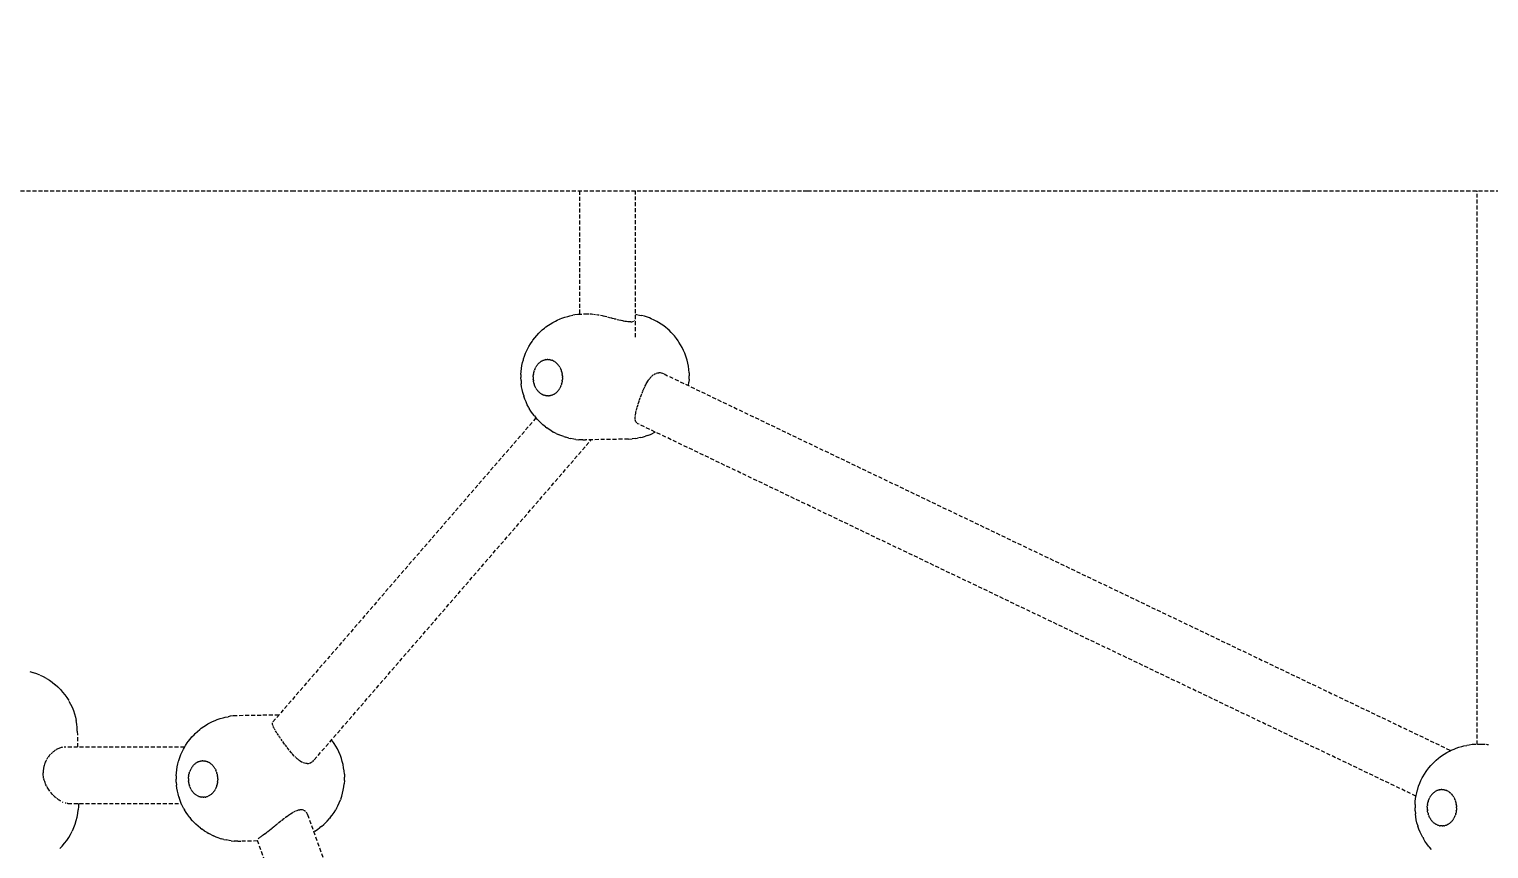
# Model space of a CAD drawing. Header units: millimetres. Extents: x -4710 to 4801, y -2494 to 3533.
# Drawn here: x -721.3 to -253.1, y 515.8 to 778.5 of the extents above; entities that cross this region are included whole.
import ezdxf

# ---------------------------------------------------------------- set-up
doc = ezdxf.new("R2010")
doc.units = ezdxf.units.MM
doc.linetypes.add('HIDDEN', pattern=[1.905, 1.27, -0.635])
for name, color, linetype in [('DIKOM_ОБЪЕКТ', 7, 'Continuous'), ('DIKOM_РАЗМЕР_ЗОНА', 7, 'Continuous'), ('DIKOM_РАЗМЕР_ОБЪЕКТА', 7, 'Continuous')]:
    doc.layers.add(name, color=color, linetype=linetype)
doc.styles.add('style1', font='arialbd.ttf', dxfattribs={"width": 0.8})
doc.dimstyles.new('1-50', dxfattribs={"dimtxt": 300, "dimasz": 200, "dimexe": 100, "dimexo": 0, "dimgap": 100, "dimtad": 1, "dimtxsty": 'style1', "dimcen": 200, "dimclrd": 7, "dimclre": 7, "dimclrt": 7, "dimadec": 1, "dimazin": 2, "dimtfac": 1, "dimtmove": 0, "dimatfit": 2, "dimfxl": 0, "dimlwd": 25, "dimlwe": 18, "dimarcsym": 0})

# ---------------------------------------------------------------- blocks, each defined once
blk = doc.blocks.new('*D0')
at = {"layer": 'Defpoints', "color": 0, "transparency": 16777216}
for p in [(-2049.22, 763.91), (3285.36, 750.08), (3285.36, -900.83)]:
    blk.add_point(p, dxfattribs=at)
at = {"layer": 'DIKOM_РАЗМЕР_ОБЪЕКТА', "color": 7, "lineweight": 18, "transparency": 16777216}
for p, q in [((-2049.22, 763.91), (-2049.22, -1000.83)), ((3285.36, 750.08), (3285.36, -1000.83))]:
    blk.add_line(p, q, dxfattribs=at)
at = {"layer": 'DIKOM_РАЗМЕР_ОБЪЕКТА', "color": 7, "lineweight": 25, "transparency": 16777216}
blk.add_line((-1849.22, -900.83), (3085.36, -900.83), dxfattribs=at)
at = {"layer": 'DIKOM_РАЗМЕР_ОБЪЕКТА', "color": 7, "transparency": 16777216}
for points in [[(-1849.22, -867.5), (-1849.22, -934.17), (-2049.22, -900.83)], [(3085.36, -867.5), (3085.36, -934.17), (3285.36, -900.83)]]:
    blk.add_solid(points, dxfattribs=at)
at = {"layer": 'DIKOM_РАЗМЕР_ОБЪЕКТА', "color": 7, "transparency": 16777216, "insert": (618.07, -647.56), "char_height": 300, "attachment_point": 5, "style": 'style1'}
blk.add_mtext('{\\fArial|b0|i0|c204|p34;5335}', dxfattribs=at)
blk = doc.blocks.new('*D1')
at = {"layer": 'Defpoints', "color": 0, "transparency": 16777216}
for p in [(-701.85, 2135.95), (-2165.86, -628.42), (-722.47, -628.42)]:
    blk.add_point(p, dxfattribs=at)
at = {"layer": 'DIKOM_РАЗМЕР_ОБЪЕКТА', "color": 7, "lineweight": 18, "transparency": 16777216}
for p, q in [((-701.85, 2135.95), (-2265.86, 2135.95)), ((-722.47, -628.42), (-2265.86, -628.42))]:
    blk.add_line(p, q, dxfattribs=at)
at = {"layer": 'DIKOM_РАЗМЕР_ОБЪЕКТА', "color": 7, "lineweight": 25, "transparency": 16777216}
blk.add_line((-2165.86, 1935.95), (-2165.86, -428.42), dxfattribs=at)
at = {"layer": 'DIKOM_РАЗМЕР_ОБЪЕКТА', "color": 7, "transparency": 16777216}
for points in [[(-2199.2, 1935.95), (-2132.53, 1935.95), (-2165.86, 2135.95)], [(-2199.2, -428.42), (-2132.53, -428.42), (-2165.86, -628.42)]]:
    blk.add_solid(points, dxfattribs=at)
at = {"layer": 'DIKOM_РАЗМЕР_ОБЪЕКТА', "color": 7, "transparency": 16777216, "insert": (-2419.04, 753.76), "char_height": 300, "attachment_point": 5, "rotation": 90, "style": 'style1'}
blk.add_mtext('{\\fArial|b0|i0|c204|p34;2750}', dxfattribs=at)
blk = doc.blocks.new('*D2')
at = {"layer": 'Defpoints', "color": 0, "transparency": 16777216}
for p in [(-3555.27, 756.28), (4801.28, 756.28), (4801.28, -2394.45)]:
    blk.add_point(p, dxfattribs=at)
at = {"layer": 'DIKOM_РАЗМЕР_ЗОНА', "color": 7, "lineweight": 18, "transparency": 16777216}
for p, q in [((-3555.27, 756.28), (-3555.27, -2494.45)), ((4801.28, 756.28), (4801.28, -2494.45))]:
    blk.add_line(p, q, dxfattribs=at)
at = {"layer": 'DIKOM_РАЗМЕР_ЗОНА', "color": 7, "lineweight": 25, "transparency": 16777216}
blk.add_line((-3355.27, -2394.45), (4601.28, -2394.45), dxfattribs=at)
at = {"layer": 'DIKOM_РАЗМЕР_ЗОНА', "color": 7, "transparency": 16777216}
for points in [[(-3355.27, -2361.11), (-3355.27, -2427.78), (-3555.27, -2394.45)], [(4601.28, -2361.11), (4601.28, -2427.78), (4801.28, -2394.45)]]:
    blk.add_solid(points, dxfattribs=at)
at = {"layer": 'DIKOM_РАЗМЕР_ЗОНА', "color": 7, "transparency": 16777216, "insert": (709.08, -2141.17), "char_height": 300, "attachment_point": 5, "style": 'style1'}
blk.add_mtext('{\\fArial|b0|i0|c204|p34;8335}', dxfattribs=at)
blk = doc.blocks.new('*D3')
at = {"layer": 'Defpoints', "color": 0, "transparency": 16777216}
for p in [(-715.82, 3533.12), (-4259.83, -2026.25), (-715.82, -2026.25)]:
    blk.add_point(p, dxfattribs=at)
at = {"layer": 'DIKOM_РАЗМЕР_ЗОНА', "color": 7, "lineweight": 18, "transparency": 16777216}
for p, q in [((-715.82, 3533.12), (-4359.83, 3533.12)), ((-715.82, -2026.25), (-4359.83, -2026.25))]:
    blk.add_line(p, q, dxfattribs=at)
at = {"layer": 'DIKOM_РАЗМЕР_ЗОНА', "color": 7, "lineweight": 25, "transparency": 16777216}
blk.add_line((-4259.83, 3333.12), (-4259.83, -1826.25), dxfattribs=at)
at = {"layer": 'DIKOM_РАЗМЕР_ЗОНА', "color": 7, "transparency": 16777216}
for points in [[(-4293.16, 3333.12), (-4226.49, 3333.12), (-4259.83, 3533.12)], [(-4293.16, -1826.25), (-4226.49, -1826.25), (-4259.83, -2026.25)]]:
    blk.add_solid(points, dxfattribs=at)
at = {"layer": 'DIKOM_РАЗМЕР_ЗОНА', "color": 7, "transparency": 16777216, "insert": (-4513, 975.17), "char_height": 300, "attachment_point": 5, "rotation": 90, "style": 'style1'}
blk.add_mtext('{\\fArial|b0|i0|c204|p34;5560}', dxfattribs=at)

msp = doc.modelspace()

# ---------------------------------------------------------------- linework, layer by layer
at = {"layer": 'DIKOM_ОБЪЕКТ', "color": 7, "linetype": 'HIDDEN', "lineweight": 15}
for p, q in [((-748.843, 726.672), (-692.86, 726.672)), ((-692.86, 726.672), (-637.04, 726.672)), ((-637.04, 726.672), (-581.497, 726.672)), ((-581.497, 726.672), (-526.342, 726.672)), ((-544.792, 726.672), (-544.792, 687.024)), ((-526.803, 679.805), (-526.803, 726.672)), ((-526.342, 726.672), (-471.688, 726.672)), ((-471.688, 726.672), (-417.645, 726.672)), ((-417.645, 726.672), (-364.322, 726.672)), ((-364.322, 726.672), (-311.828, 726.672)), ((-311.828, 726.672), (-260.267, 726.672)), ((-260.267, 726.672), (-209.746, 726.672)), ((-256.822, 549.212), (-256.824, 726.672)), ((-555.541, 683.048), (-554.747, 683.612)), ((-554.747, 683.612), (-554.224, 683.947)), ((-554.224, 683.947), (-553.388, 684.46)), ((-553.388, 684.46), (-552.528, 684.909)), ((-552.528, 684.909), (-551.942, 685.202)), ((-551.942, 685.202), (-551.048, 685.591)), ((-551.048, 685.591), (-550.423, 685.827)), ((-550.423, 685.827), (-549.5, 686.151)), ((-549.5, 686.151), (-548.563, 686.406)), ((-548.563, 686.406), (-547.899, 686.583)), ((-547.899, 686.583), (-546.943, 686.768)), ((-546.258, 686.88), (-546.943, 686.768)), ((-545.29, 686.994), (-546.258, 686.88)), ((-544.081, 687.069), (-545.29, 686.994)), ((-542.222, 687.099), (-544.081, 687.069)), ((-541.668, 687.1), (-542.185, 687.099)), ((-541.044, 687.079), (-541.358, 687.101)), ((-540.542, 687.047), (-540.973, 687.075)), ((-539.67, 686.946), (-540.296, 687.024)), ((-538.876, 686.824), (-539.384, 686.913)), ((-538.447, 686.753), (-538.799, 686.811)), ((-537.403, 686.539), (-538.068, 686.679)), ((-537.063, 686.471), (-537.283, 686.515)), ((-536.653, 686.368), (-537.063, 686.471)), ((-536.029, 686.221), (-536.578, 686.351)), ((-535.125, 685.987), (-535.753, 686.158)), ((-534.673, 685.873), (-535.055, 685.969)), ((-534.365, 685.795), (-534.673, 685.873)), ((-533.623, 685.591), (-534.298, 685.779)), ((-533.172, 685.476), (-533.561, 685.575)), ((-532.907, 685.409), (-533.172, 685.476)), ((-532.214, 685.232), (-532.659, 685.352)), ((-531.547, 685.071), (-532.16, 685.219)), ((-530.913, 684.937), (-531.408, 685.041)), ((-530.525, 684.869), (-530.867, 684.929)), ((-530.318, 684.827), (-530.524, 684.869)), ((-529.764, 684.739), (-530.276, 684.82)), ((-529.254, 684.683), (-529.727, 684.735)), ((-528.789, 684.659), (-529.22, 684.681)), ((-528.37, 684.665), (-528.758, 684.659)), ((-528.37, 684.665), (-528.027, 684.7)), ((-528, 684.703), (-527.698, 684.765)), ((-527.674, 684.77), (-527.416, 684.862)), ((-527.166, 684.989), (-527.003, 685.119)), ((-526.803, 687.08), (-526.532, 687.046)), ((-526.532, 687.046), (-525.535, 686.853)), ((-525.535, 686.853), (-524.889, 686.709)), ((-523.911, 686.44), (-524.889, 686.709)), ((-523.292, 686.237), (-523.911, 686.44)), ((-522.339, 685.896), (-523.292, 686.237)), ((-521.754, 685.638), (-522.339, 685.896)), ((-520.834, 685.23), (-521.754, 685.638)), ((-519.936, 684.75), (-520.834, 685.23)), ((-519.408, 684.45), (-519.936, 684.75)), ((-518.55, 683.911), (-519.408, 684.45)), ((-518.073, 683.567), (-518.55, 683.911)), ((-517.262, 682.976), (-518.073, 683.567)), ((-559.742, 678.76), (-559.15, 679.554)), ((-559.15, 679.554), (-558.521, 680.301)), ((-558.521, 680.301), (-557.857, 680.999)), ((-557.857, 680.999), (-557.472, 681.397)), ((-557.472, 681.397), (-556.755, 682.061)), ((-556.755, 682.061), (-556.008, 682.669)), ((-556.008, 682.669), (-555.541, 683.048)), ((-516.482, 682.322), (-517.262, 682.976)), ((-516.081, 681.957), (-516.482, 682.322)), ((-515.354, 681.262), (-516.081, 681.957)), ((-514.662, 680.511), (-515.354, 681.262)), ((-514.345, 680.141), (-514.662, 680.511)), ((-513.711, 679.361), (-514.345, 680.141)), ((-513.117, 678.534), (-513.711, 679.361)), ((-562.416, 673.71), (-562.066, 674.625)), ((-562.066, 674.625), (-561.672, 675.512)), ((-561.672, 675.512), (-561.236, 676.367)), ((-561.236, 676.367), (-561.049, 676.723)), ((-561.049, 676.723), (-560.555, 677.573)), ((-560.555, 677.573), (-560.021, 678.384)), ((-560.021, 678.384), (-559.742, 678.76)), ((-512.889, 678.175), (-513.117, 678.534)), ((-512.356, 677.332), (-512.889, 678.175)), ((-511.866, 676.448), (-512.356, 677.332)), ((-511.422, 675.528), (-511.866, 676.448)), ((-511.024, 674.576), (-511.422, 675.528)), ((-510.918, 674.316), (-511.024, 674.576)), ((-510.582, 673.372), (-510.918, 674.316)), ((-563.506, 668.74), (-563.396, 669.706)), ((-563.396, 669.706), (-563.239, 670.66)), ((-563.239, 670.66), (-563.036, 671.602)), ((-563.036, 671.602), (-562.788, 672.525)), ((-562.788, 672.525), (-562.72, 672.77)), ((-562.72, 672.77), (-562.416, 673.71)), ((-559.136, 669.446), (-559.04, 669.67)), ((-559.04, 669.67), (-558.936, 669.888)), ((-558.936, 669.888), (-558.824, 670.101)), ((-558.705, 670.307), (-558.824, 670.101)), ((-558.705, 670.307), (-558.578, 670.507)), ((-558.578, 670.507), (-558.445, 670.699)), ((-558.305, 670.884), (-558.445, 670.699)), ((-558.305, 670.884), (-558.159, 671.06)), ((-558.159, 671.06), (-558.007, 671.229)), ((-558.007, 671.229), (-557.849, 671.389)), ((-557.685, 671.541), (-557.849, 671.389)), ((-557.685, 671.541), (-557.516, 671.683)), ((-557.516, 671.683), (-557.342, 671.817)), ((-557.342, 671.817), (-557.163, 671.94)), ((-556.98, 672.054), (-557.163, 671.94)), ((-556.98, 672.054), (-556.793, 672.158)), ((-556.793, 672.158), (-556.603, 672.251)), ((-556.41, 672.334), (-556.603, 672.251)), ((-556.41, 672.334), (-556.214, 672.406)), ((-556.214, 672.406), (-556.016, 672.467)), ((-556.016, 672.467), (-555.816, 672.518)), ((-555.614, 672.557), (-555.816, 672.518)), ((-555.614, 672.557), (-555.41, 672.586)), ((-555.41, 672.586), (-555.207, 672.603)), ((-555.002, 672.61), (-555.207, 672.603)), ((-555.002, 672.61), (-554.798, 672.604)), ((-554.798, 672.604), (-554.593, 672.589)), ((-554.593, 672.589), (-554.39, 672.561)), ((-554.187, 672.523), (-554.39, 672.561)), ((-554.187, 672.523), (-553.986, 672.475)), ((-553.986, 672.475), (-553.788, 672.415)), ((-553.788, 672.415), (-553.591, 672.344)), ((-553.396, 672.263), (-553.591, 672.344)), ((-553.396, 672.263), (-553.205, 672.171)), ((-553.205, 672.171), (-553.016, 672.069)), ((-552.831, 671.956), (-553.016, 672.069)), ((-552.831, 671.956), (-552.65, 671.834)), ((-552.65, 671.834), (-552.474, 671.701)), ((-552.474, 671.701), (-552.302, 671.56)), ((-552.136, 671.41), (-552.302, 671.56)), ((-552.136, 671.41), (-551.976, 671.251)), ((-551.976, 671.251), (-551.821, 671.083)), ((-551.821, 671.083), (-551.671, 670.907)), ((-551.529, 670.723), (-551.671, 670.907)), ((-551.529, 670.723), (-551.392, 670.532)), ((-551.392, 670.532), (-551.262, 670.333)), ((-551.14, 670.128), (-551.262, 670.333)), ((-551.14, 670.128), (-551.025, 669.916)), ((-551.025, 669.916), (-550.917, 669.699)), ((-550.917, 669.699), (-550.817, 669.476)), ((-510.294, 672.403), (-510.582, 673.372)), ((-510.055, 671.414), (-510.294, 672.403)), ((-509.867, 670.408), (-510.055, 671.414)), ((-509.729, 669.391), (-509.867, 670.408)), ((-563.569, 667.768), (-563.585, 666.792)), ((-563.553, 665.817), (-563.585, 666.792)), ((-563.569, 667.768), (-563.506, 668.74)), ((-563.553, 665.817), (-563.474, 664.845)), ((-563.349, 663.881), (-563.474, 664.845)), ((-559.64, 667.004), (-559.643, 666.751)), ((-559.643, 666.751), (-559.636, 666.496)), ((-559.64, 667.004), (-559.629, 667.258)), ((-559.636, 666.496), (-559.621, 666.243)), ((-559.629, 667.258), (-559.609, 667.511)), ((-559.597, 665.99), (-559.621, 666.243)), ((-559.58, 667.762), (-559.609, 667.511)), ((-559.597, 665.99), (-559.564, 665.738)), ((-559.58, 667.762), (-559.542, 668.012)), ((-559.522, 665.489), (-559.564, 665.738)), ((-559.542, 668.012), (-559.496, 668.259)), ((-559.471, 665.241), (-559.522, 665.489)), ((-559.496, 668.259), (-559.441, 668.504)), ((-559.412, 664.997), (-559.471, 665.241)), ((-559.377, 668.746), (-559.441, 668.504)), ((-559.412, 664.997), (-559.345, 664.756)), ((-559.377, 668.746), (-559.305, 668.984)), ((-559.305, 668.984), (-559.225, 669.217)), ((-559.136, 669.446), (-559.225, 669.217)), ((-550.725, 669.247), (-550.817, 669.476)), ((-550.725, 669.247), (-550.641, 669.015)), ((-550.641, 669.015), (-550.565, 668.777)), ((-550.497, 668.536), (-550.565, 668.777)), ((-550.533, 664.787), (-550.469, 665.029)), ((-550.497, 668.536), (-550.439, 668.292)), ((-550.414, 665.274), (-550.469, 665.029)), ((-550.439, 668.292), (-550.388, 668.044)), ((-550.368, 665.521), (-550.414, 665.274)), ((-550.388, 668.044), (-550.346, 667.795)), ((-550.33, 665.771), (-550.368, 665.521)), ((-550.313, 667.544), (-550.346, 667.795)), ((-550.33, 665.771), (-550.301, 666.022)), ((-550.313, 667.544), (-550.289, 667.291)), ((-550.281, 666.275), (-550.301, 666.022)), ((-550.289, 667.291), (-550.274, 667.037)), ((-550.27, 666.529), (-550.281, 666.275)), ((-550.267, 666.783), (-550.274, 667.037)), ((-550.267, 666.783), (-550.27, 666.529)), ((-523.357, 664.78), (-523.195, 665.094)), ((-523.171, 665.134), (-522.858, 665.654)), ((-522.84, 665.68), (-522.66, 665.936)), ((-522.66, 665.936), (-522.503, 666.182)), ((-522.495, 666.194), (-522.373, 666.355)), ((-522.373, 666.355), (-522.149, 666.649)), ((-522.131, 666.67), (-521.768, 667.07)), ((-521.737, 667.1), (-521.398, 667.431)), ((-521.379, 667.446), (-521.147, 667.627)), ((-520.995, 667.744), (-520.608, 667.976)), ((-520.589, 667.985), (-520.194, 668.157)), ((-520.184, 668.16), (-519.784, 668.272)), ((-519.707, 668.282), (-519.372, 668.327)), ((-518.948, 668.323), (-519.351, 668.328)), ((-518.525, 668.258), (-518.779, 668.297)), ((-518.104, 668.135), (-518.515, 668.256)), ((-517.724, 667.97), (-518.095, 668.132)), ((-517.672, 667.947), (-265.331, 547.254)), ((-509.817, 664.26), (-509.696, 665.278)), ((-509.643, 668.365), (-509.729, 669.391)), ((-509.626, 666.305), (-509.696, 665.278)), ((-509.643, 668.365), (-509.609, 667.335)), ((-509.626, 666.305), (-509.609, 667.335)), ((-563.177, 662.927), (-563.349, 663.881)), ((-562.959, 661.987), (-563.177, 662.927)), ((-562.696, 661.066), (-562.959, 661.987)), ((-562.696, 661.066), (-562.624, 660.836)), ((-562.305, 659.898), (-562.624, 660.836)), ((-559.269, 664.519), (-559.345, 664.756)), ((-559.185, 664.286), (-559.269, 664.519)), ((-559.185, 664.286), (-559.093, 664.058)), ((-558.993, 663.834), (-559.093, 664.058)), ((-558.885, 663.617), (-558.993, 663.834)), ((-558.77, 663.405), (-558.885, 663.617)), ((-558.77, 663.405), (-558.647, 663.2)), ((-558.518, 663.001), (-558.647, 663.2)), ((-558.381, 662.81), (-558.518, 663.001)), ((-558.381, 662.81), (-558.238, 662.626)), ((-558.089, 662.45), (-558.238, 662.626)), ((-557.934, 662.282), (-558.089, 662.45)), ((-557.774, 662.123), (-557.934, 662.282)), ((-557.774, 662.123), (-557.608, 661.973)), ((-557.436, 661.832), (-557.608, 661.973)), ((-557.26, 661.7), (-557.436, 661.832)), ((-557.079, 661.577), (-557.26, 661.7)), ((-557.079, 661.577), (-556.894, 661.465)), ((-556.706, 661.362), (-556.894, 661.465)), ((-556.514, 661.271), (-556.706, 661.362)), ((-556.514, 661.271), (-556.319, 661.189)), ((-556.123, 661.119), (-556.319, 661.189)), ((-555.923, 661.059), (-556.123, 661.119)), ((-555.723, 661.01), (-555.923, 661.059)), ((-555.723, 661.01), (-555.52, 660.971)), ((-555.317, 660.945), (-555.52, 660.971)), ((-555.113, 660.929), (-555.317, 660.945)), ((-554.908, 660.924), (-555.113, 660.929)), ((-554.908, 660.924), (-554.703, 660.93)), ((-554.499, 660.948), (-554.703, 660.93)), ((-554.296, 660.976), (-554.499, 660.948)), ((-554.296, 660.976), (-554.094, 661.016)), ((-553.894, 661.066), (-554.094, 661.016)), ((-553.696, 661.127), (-553.894, 661.066)), ((-553.5, 661.199), (-553.696, 661.127)), ((-553.5, 661.199), (-553.307, 661.282)), ((-553.117, 661.375), (-553.307, 661.282)), ((-552.93, 661.479), (-553.117, 661.375)), ((-552.93, 661.479), (-552.747, 661.592)), ((-552.568, 661.717), (-552.747, 661.592)), ((-552.394, 661.85), (-552.568, 661.717)), ((-552.225, 661.993), (-552.394, 661.85)), ((-552.225, 661.993), (-552.061, 662.144)), ((-551.903, 662.304), (-552.061, 662.144)), ((-551.751, 662.472), (-551.903, 662.304)), ((-551.605, 662.649), (-551.751, 662.472)), ((-551.605, 662.649), (-551.465, 662.834)), ((-551.332, 663.027), (-551.465, 662.834)), ((-551.205, 663.226), (-551.332, 663.027)), ((-551.205, 663.226), (-551.086, 663.432)), ((-550.974, 663.645), (-551.086, 663.432)), ((-550.87, 663.863), (-550.974, 663.645)), ((-550.774, 664.087), (-550.87, 663.863)), ((-550.774, 664.087), (-550.685, 664.316)), ((-550.605, 664.549), (-550.685, 664.316)), ((-550.533, 664.787), (-550.605, 664.549)), ((-525.553, 659.616), (-525.308, 660.29)), ((-525.225, 660.522), (-525.037, 661.041)), ((-525.028, 661.062), (-524.892, 661.386)), ((-524.892, 661.386), (-524.802, 661.635)), ((-524.745, 661.79), (-524.462, 662.465)), ((-524.444, 662.502), (-524.328, 662.776)), ((-524.328, 662.776), (-524.163, 663.167)), ((-524.155, 663.185), (-523.936, 663.634)), ((-523.936, 663.635), (-523.853, 663.827)), ((-523.797, 663.942), (-523.53, 664.478)), ((-523.513, 664.509), (-523.357, 664.78)), ((-561.941, 658.985), (-562.305, 659.898)), ((-561.533, 658.101), (-561.941, 658.985)), ((-561.083, 657.249), (-561.533, 658.101)), ((-561.083, 657.249), (-560.891, 656.91)), ((-560.383, 656.063), (-560.891, 656.91)), ((-559.835, 655.255), (-560.383, 656.063)), ((-526.734, 655.463), (-526.699, 655.669)), ((-526.695, 655.684), (-526.576, 656.172)), ((-526.525, 656.398), (-526.406, 656.872)), ((-526.396, 656.906), (-526.317, 657.154)), ((-526.317, 657.155), (-526.261, 657.374)), ((-526.218, 657.543), (-526.021, 658.17)), ((-525.954, 658.389), (-525.802, 658.878)), ((-525.786, 658.923), (-525.678, 659.217)), ((-525.678, 659.217), (-525.609, 659.439)), ((-558.748, 653.877), (-643.192, 556.369)), ((-559.25, 654.49), (-559.835, 655.255)), ((-559.25, 654.49), (-558.946, 654.108)), ((-558.306, 653.365), (-558.946, 654.108)), ((-557.63, 652.671), (-558.306, 653.365)), ((-557.63, 652.671), (-557.239, 652.293)), ((-556.512, 651.634), (-557.239, 652.293)), ((-555.754, 651.03), (-556.512, 651.634)), ((-555.754, 651.03), (-555.282, 650.671)), ((-526.923, 653.732), (-526.919, 654.105)), ((-526.897, 653.46), (-526.923, 653.679)), ((-526.894, 654.321), (-526.88, 654.573)), ((-526.816, 652.954), (-526.887, 653.285)), ((-526.877, 654.61), (-526.802, 655.107)), ((-526.691, 652.647), (-526.811, 652.938)), ((-526.774, 655.226), (-526.734, 655.463)), ((-526.537, 652.397), (-526.687, 652.64)), ((-526.371, 652.226), (-526.528, 652.386)), ((-526.081, 652.018), (-526.324, 652.179)), ((-276.476, 532.633), (-526.075, 652.015)), ((-629.902, 544.226), (-541.012, 646.868)), ((-554.479, 650.113), (-555.282, 650.671)), ((-553.65, 649.615), (-554.479, 650.113)), ((-553.65, 649.615), (-553.106, 649.291)), ((-552.239, 648.848), (-553.106, 649.291)), ((-552.239, 648.848), (-551.649, 648.577)), ((-550.749, 648.194), (-551.649, 648.577)), ((-549.832, 647.88), (-550.749, 648.194)), ((-549.832, 647.88), (-549.192, 647.662)), ((-548.251, 647.414), (-549.192, 647.662)), ((-548.251, 647.414), (-547.584, 647.259)), ((-546.625, 647.08), (-547.584, 647.259)), ((-545.939, 646.991), (-546.625, 647.08)), ((-545.939, 646.991), (-544.968, 646.884)), ((-543.759, 646.835), (-544.968, 646.884)), ((-543.759, 646.835), (-542.837, 646.838)), ((-529.107, 647.061), (-542.837, 646.838)), ((-529.107, 647.061), (-527.883, 647.137)), ((-526.876, 647.259), (-527.883, 647.137)), ((-526.876, 647.259), (-526.214, 647.364)), ((-525.22, 647.564), (-526.214, 647.364)), ((-525.22, 647.564), (-524.577, 647.731)), ((-524.577, 647.731), (-523.603, 648.006)), ((-522.987, 648.23), (-523.603, 648.006)), ((-522.987, 648.23), (-522.041, 648.577)), ((-522.041, 648.577), (-521.113, 648.998)), ((-520.546, 649.271), (-521.113, 648.998)), ((-721.138, 572.597), (-720.118, 572.315)), ((-719.99, 572.274), (-718.968, 571.925)), ((-718.968, 571.925), (-717.967, 571.517)), ((-717.833, 571.461), (-716.843, 570.988)), ((-716.843, 570.988), (-715.881, 570.459)), ((-715.757, 570.389), (-714.817, 569.799)), ((-714.817, 569.799), (-713.911, 569.156)), ((-713.911, 569.156), (-713.045, 568.462)), ((-712.942, 568.373), (-712.109, 567.625)), ((-712.109, 567.625), (-711.32, 566.831)), ((-711.32, 566.831), (-710.578, 565.995)), ((-710.578, 565.995), (-709.884, 565.117)), ((-709.884, 565.117), (-709.241, 564.201)), ((-709.241, 564.201), (-708.651, 563.25)), ((-708.585, 563.13), (-708.047, 562.144)), ((-708.047, 562.144), (-707.567, 561.129)), ((-707.567, 561.129), (-707.144, 560.089)), ((-707.144, 560.089), (-706.781, 559.026)), ((-706.781, 559.026), (-706.479, 557.945)), ((-706.479, 557.945), (-706.237, 556.848)), ((-661.629, 556.927), (-661.004, 557.163)), ((-661.004, 557.163), (-660.081, 557.488)), ((-660.081, 557.488), (-659.144, 557.743)), ((-659.144, 557.743), (-658.48, 557.92)), ((-658.48, 557.92), (-657.523, 558.105)), ((-656.839, 558.217), (-657.523, 558.105)), ((-655.87, 558.33), (-656.839, 558.217)), ((-654.662, 558.406), (-655.87, 558.33)), ((-641.24, 558.624), (-654.662, 558.406)), ((-706.059, 555.739), (-706.237, 556.848)), ((-705.943, 554.622), (-706.059, 555.739)), ((-705.885, 553.476), (-705.943, 554.622)), ((-705.885, 553.476), (-705.789, 548.312)), ((-668.438, 552.336), (-668.052, 552.733)), ((-668.052, 552.733), (-667.336, 553.397)), ((-667.336, 553.397), (-666.589, 554.006)), ((-666.589, 554.006), (-666.122, 554.385)), ((-666.122, 554.385), (-665.328, 554.949)), ((-665.328, 554.949), (-664.805, 555.284)), ((-664.805, 555.284), (-663.969, 555.797)), ((-663.969, 555.797), (-663.109, 556.245)), ((-663.109, 556.245), (-662.523, 556.538)), ((-662.523, 556.538), (-661.629, 556.927)), ((-643.294, 555.708), (-643.32, 555.921)), ((-643.317, 555.94), (-643.282, 556.17)), ((-643.209, 555.343), (-643.271, 555.595)), ((-643.097, 555.062), (-643.203, 555.317)), ((-642.893, 554.61), (-643.057, 554.967)), ((-642.757, 554.368), (-642.879, 554.577)), ((-642.399, 553.736), (-642.647, 554.157)), ((-642.095, 553.242), (-642.282, 553.557)), ((-641.83, 552.843), (-642.069, 553.198)), ((-641.382, 552.158), (-641.723, 552.67)), ((-712.129, 547.818), (-712.352, 547.7)), ((-711.849, 547.935), (-712.095, 547.831)), ((-711.606, 548.038), (-711.819, 547.948)), ((-711.294, 548.13), (-711.606, 548.038)), ((-711.094, 548.193), (-711.288, 548.132)), ((-710.801, 548.246), (-711.067, 548.198)), ((-710.6, 548.283), (-710.801, 548.246)), ((-671.483, 548.312), (-710.139, 548.312)), ((-671.817, 547.703), (-671.63, 548.06)), ((-671.63, 548.06), (-671.136, 548.91)), ((-671.136, 548.91), (-670.601, 549.721)), ((-670.601, 549.721), (-670.322, 550.097)), ((-670.322, 550.097), (-669.731, 550.89)), ((-669.731, 550.89), (-669.102, 551.637)), ((-669.102, 551.637), (-668.438, 552.336)), ((-640.985, 551.571), (-641.236, 551.956)), ((-640.685, 551.152), (-640.95, 551.517)), ((-640.117, 550.336), (-640.522, 550.907)), ((-639.631, 549.649), (-640.001, 550.182)), ((-639.38, 549.321), (-639.591, 549.598)), ((-639.171, 549.025), (-639.317, 549.237)), ((-638.706, 548.406), (-639.134, 548.974)), ((-638.236, 547.791), (-638.585, 548.259)), ((-623.698, 549.87), (-624.292, 550.698)), ((-623.469, 549.512), (-623.698, 549.87)), ((-622.936, 548.668), (-623.469, 549.512)), ((-622.447, 547.785), (-622.936, 548.668)), ((-264.258, 547.733), (-263.633, 547.969)), ((-263.633, 547.969), (-262.71, 548.293)), ((-262.71, 548.293), (-261.773, 548.548)), ((-261.773, 548.548), (-261.109, 548.725)), ((-261.109, 548.725), (-260.153, 548.91)), ((-259.468, 549.022), (-260.153, 548.91)), ((-258.499, 549.135), (-259.468, 549.022)), ((-257.291, 549.211), (-258.499, 549.135)), ((-255.484, 549.24), (-257.291, 549.211)), ((-255.129, 549.24), (-255.373, 549.24)), ((-254.871, 549.24), (-255.12, 549.24)), ((-254.566, 549.221), (-254.783, 549.24)), ((-254.255, 549.196), (-254.556, 549.22)), ((-253.564, 549.111), (-253.908, 549.163)), ((-253.202, 549.06), (-253.55, 549.11)), ((-716.317, 543.148), (-716.416, 542.84)), ((-716.182, 543.458), (-716.316, 543.148)), ((-716.015, 543.843), (-716.142, 543.55)), ((-715.804, 544.227), (-716.015, 543.843)), ((-715.422, 544.866), (-715.654, 544.504)), ((-715.29, 545.071), (-715.422, 544.866)), ((-714.987, 545.465), (-715.254, 545.127)), ((-714.795, 545.708), (-714.987, 545.465)), ((-714.508, 546.022), (-714.756, 545.748)), ((-713.989, 546.534), (-714.305, 546.247)), ((-713.833, 546.676), (-713.989, 546.534)), ((-713.519, 546.937), (-713.77, 546.738)), ((-713.226, 547.168), (-713.451, 546.991)), ((-712.945, 547.346), (-713.225, 547.168)), ((-712.674, 547.53), (-712.894, 547.382)), ((-712.353, 547.7), (-712.669, 547.533)), ((-673.617, 542.938), (-673.369, 543.861)), ((-673.369, 543.861), (-673.301, 544.107)), ((-673.301, 544.107), (-672.996, 545.047)), ((-672.996, 545.047), (-672.646, 545.962)), ((-672.646, 545.962), (-672.253, 546.849)), ((-672.253, 546.849), (-671.817, 547.703)), ((-668.097, 543.02), (-667.922, 543.153)), ((-667.922, 543.153), (-667.743, 543.277)), ((-667.56, 543.391), (-667.743, 543.277)), ((-667.56, 543.391), (-667.373, 543.494)), ((-667.373, 543.494), (-667.183, 543.588)), ((-666.99, 543.671), (-667.183, 543.588)), ((-666.99, 543.671), (-666.795, 543.742)), ((-666.795, 543.742), (-666.597, 543.804)), ((-666.597, 543.804), (-666.396, 543.854)), ((-666.194, 543.894), (-666.396, 543.854)), ((-666.194, 543.894), (-665.991, 543.922)), ((-665.991, 543.922), (-665.787, 543.94)), ((-665.582, 543.946), (-665.787, 543.94)), ((-665.582, 543.946), (-665.378, 543.941)), ((-665.378, 543.941), (-665.174, 543.925)), ((-665.174, 543.925), (-664.971, 543.898)), ((-664.768, 543.86), (-664.971, 543.898)), ((-664.768, 543.86), (-664.567, 543.811)), ((-664.567, 543.811), (-664.368, 543.751)), ((-664.368, 543.751), (-664.171, 543.681)), ((-663.977, 543.599), (-664.171, 543.681)), ((-663.977, 543.599), (-663.785, 543.508)), ((-663.785, 543.508), (-663.597, 543.405)), ((-663.412, 543.293), (-663.597, 543.405)), ((-663.412, 543.293), (-663.231, 543.17)), ((-663.231, 543.17), (-663.054, 543.038)), ((-637.901, 547.38), (-638.2, 547.746)), ((-637.267, 546.594), (-637.716, 547.147)), ((-637.076, 546.38), (-637.233, 546.555)), ((-636.926, 546.213), (-637.076, 546.38)), ((-636.776, 546.029), (-636.926, 546.213)), ((-636.291, 545.497), (-636.744, 545.994)), ((-635.935, 545.154), (-636.158, 545.369)), ((-635.33, 544.575), (-635.778, 544.991)), ((-635.062, 544.359), (-635.302, 544.553)), ((-634.85, 544.188), (-635.062, 544.359)), ((-634.38, 543.848), (-634.688, 544.077)), ((-633.917, 543.568), (-634.355, 543.833)), ((-633.515, 543.381), (-633.893, 543.557)), ((-633.01, 543.204), (-633.437, 543.347)), ((-632.572, 543.117), (-632.989, 543.2)), ((-632.146, 543.092), (-632.551, 543.116)), ((-632.146, 543.092), (-631.757, 543.126)), ((-631.736, 543.128), (-631.356, 543.22)), ((-631.336, 543.225), (-630.969, 543.375)), ((-630.949, 543.384), (-630.599, 543.593)), ((-630.484, 543.68), (-630.248, 543.871)), ((-630.228, 543.886), (-629.972, 544.154)), ((-622.003, 546.865), (-622.447, 547.785)), ((-621.605, 545.913), (-622.003, 546.865)), ((-621.498, 545.653), (-621.605, 545.913)), ((-621.162, 544.708), (-621.498, 545.653)), ((-620.874, 543.739), (-621.162, 544.708)), ((-620.636, 542.75), (-620.874, 543.739)), ((-271.731, 542.443), (-271.067, 543.141)), ((-271.067, 543.141), (-270.681, 543.539)), ((-270.681, 543.539), (-269.965, 544.203)), ((-269.965, 544.203), (-269.218, 544.812)), ((-269.218, 544.812), (-268.751, 545.19)), ((-268.751, 545.19), (-267.957, 545.754)), ((-267.957, 545.754), (-267.434, 546.089)), ((-267.434, 546.089), (-266.597, 546.602)), ((-266.597, 546.602), (-265.738, 547.051)), ((-265.738, 547.051), (-265.152, 547.343)), ((-265.152, 547.343), (-264.258, 547.733)), ((-716.837, 540.565), (-716.852, 540.111)), ((-716.83, 539.773), (-716.852, 540.111)), ((-716.826, 540.898), (-716.837, 540.565)), ((-716.8, 539.312), (-716.83, 539.773)), ((-716.766, 541.343), (-716.826, 540.898)), ((-716.746, 538.974), (-716.8, 539.312)), ((-716.723, 541.671), (-716.766, 541.343)), ((-716.676, 538.527), (-716.746, 538.974)), ((-716.67, 541.89), (-716.722, 541.671)), ((-716.602, 538.236), (-716.675, 538.527)), ((-716.622, 542.103), (-716.67, 541.89)), ((-716.552, 542.422), (-716.622, 542.103)), ((-716.416, 542.84), (-716.552, 542.422)), ((-674.149, 539.105), (-674.165, 538.129)), ((-674.149, 539.105), (-674.086, 540.077)), ((-674.086, 540.077), (-673.976, 541.043)), ((-673.976, 541.043), (-673.819, 541.997)), ((-673.819, 541.997), (-673.617, 542.938)), ((-670.221, 538.341), (-670.21, 538.595)), ((-670.21, 538.595), (-670.189, 538.847)), ((-670.161, 539.099), (-670.189, 538.847)), ((-670.161, 539.099), (-670.123, 539.349)), ((-670.123, 539.349), (-670.077, 539.596)), ((-670.077, 539.596), (-670.021, 539.841)), ((-669.958, 540.083), (-670.021, 539.841)), ((-669.958, 540.083), (-669.886, 540.321)), ((-669.886, 540.321), (-669.805, 540.554)), ((-669.717, 540.783), (-669.805, 540.554)), ((-669.717, 540.783), (-669.621, 541.007)), ((-669.621, 541.007), (-669.516, 541.225)), ((-669.516, 541.225), (-669.404, 541.438)), ((-669.285, 541.644), (-669.404, 541.438)), ((-669.285, 541.644), (-669.159, 541.843)), ((-669.159, 541.843), (-669.026, 542.036)), ((-668.886, 542.22), (-669.026, 542.036)), ((-668.886, 542.22), (-668.74, 542.397)), ((-668.74, 542.397), (-668.587, 542.566)), ((-668.587, 542.566), (-668.429, 542.726)), ((-668.266, 542.878), (-668.429, 542.726)), ((-668.266, 542.878), (-668.097, 543.02)), ((-663.054, 543.038), (-662.883, 542.897)), ((-662.717, 542.746), (-662.883, 542.897)), ((-662.717, 542.746), (-662.556, 542.587)), ((-662.556, 542.587), (-662.401, 542.42)), ((-662.401, 542.42), (-662.252, 542.244)), ((-662.109, 542.06), (-662.252, 542.244)), ((-662.109, 542.06), (-661.973, 541.868)), ((-661.973, 541.868), (-661.843, 541.67)), ((-661.721, 541.464), (-661.843, 541.67)), ((-661.721, 541.464), (-661.605, 541.253)), ((-661.605, 541.253), (-661.498, 541.035)), ((-661.498, 541.035), (-661.398, 540.812)), ((-661.306, 540.584), (-661.398, 540.812)), ((-661.306, 540.584), (-661.222, 540.351)), ((-661.222, 540.351), (-661.146, 540.114)), ((-661.078, 539.873), (-661.146, 540.114)), ((-661.078, 539.873), (-661.019, 539.628)), ((-661.019, 539.628), (-660.969, 539.381)), ((-660.969, 539.381), (-660.927, 539.132)), ((-660.894, 538.88), (-660.927, 539.132)), ((-660.894, 538.88), (-660.869, 538.627)), ((-660.869, 538.627), (-660.854, 538.374)), ((-620.447, 541.745), (-620.636, 542.75)), ((-620.31, 540.727), (-620.447, 541.745)), ((-620.224, 539.702), (-620.31, 540.727)), ((-620.224, 539.702), (-620.189, 538.672)), ((-620.207, 537.641), (-620.189, 538.672)), ((-274.882, 537.654), (-274.446, 538.509)), ((-274.446, 538.509), (-274.259, 538.865)), ((-274.259, 538.865), (-273.765, 539.715)), ((-273.765, 539.715), (-273.23, 540.526)), ((-273.23, 540.526), (-272.951, 540.902)), ((-272.951, 540.902), (-272.36, 541.696)), ((-272.36, 541.696), (-271.731, 542.443)), ((-716.489, 537.762), (-716.567, 538.087)), ((-716.347, 537.332), (-716.489, 537.762)), ((-716.242, 537.017), (-716.347, 537.332)), ((-716.065, 536.599), (-716.242, 537.017)), ((-715.934, 536.295), (-716.065, 536.599)), ((-715.722, 535.89), (-715.934, 536.295)), ((-715.567, 535.598), (-715.705, 535.86)), ((-715.332, 535.202), (-715.543, 535.561)), ((-715.165, 534.92), (-715.332, 535.202)), ((-714.901, 534.537), (-715.165, 534.92)), ((-714.713, 534.268), (-714.901, 534.537)), ((-714.235, 533.651), (-714.428, 533.904)), ((-674.134, 537.154), (-674.165, 538.129)), ((-674.134, 537.154), (-674.055, 536.182)), ((-673.929, 535.217), (-674.055, 536.182)), ((-673.757, 534.264), (-673.929, 535.217)), ((-673.54, 533.324), (-673.757, 534.264)), ((-670.221, 538.341), (-670.223, 538.087)), ((-670.223, 538.087), (-670.217, 537.833)), ((-670.217, 537.833), (-670.201, 537.579)), ((-670.177, 537.326), (-670.201, 537.579)), ((-670.177, 537.326), (-670.144, 537.075)), ((-670.102, 536.825), (-670.144, 537.075)), ((-670.052, 536.578), (-670.102, 536.825)), ((-669.993, 536.334), (-670.052, 536.578)), ((-669.993, 536.334), (-669.925, 536.093)), ((-669.85, 535.855), (-669.925, 536.093)), ((-669.766, 535.623), (-669.85, 535.855)), ((-669.766, 535.623), (-669.673, 535.395)), ((-669.573, 535.171), (-669.673, 535.395)), ((-669.466, 534.954), (-669.573, 535.171)), ((-669.35, 534.742), (-669.466, 534.954)), ((-669.35, 534.742), (-669.228, 534.537)), ((-669.098, 534.338), (-669.228, 534.537)), ((-668.962, 534.147), (-669.098, 534.338)), ((-668.962, 534.147), (-668.819, 533.963)), ((-668.67, 533.787), (-668.819, 533.963)), ((-668.515, 533.619), (-668.67, 533.787)), ((-662.332, 533.809), (-662.484, 533.641)), ((-662.185, 533.986), (-662.332, 533.809)), ((-662.185, 533.986), (-662.046, 534.171)), ((-661.912, 534.363), (-662.046, 534.171)), ((-661.786, 534.563), (-661.912, 534.363)), ((-661.786, 534.563), (-661.667, 534.769)), ((-661.555, 534.981), (-661.667, 534.769)), ((-661.451, 535.2), (-661.555, 534.981)), ((-661.354, 535.424), (-661.451, 535.2)), ((-661.354, 535.424), (-661.266, 535.653)), ((-661.185, 535.886), (-661.266, 535.653)), ((-661.114, 536.124), (-661.185, 535.886)), ((-661.114, 536.124), (-661.05, 536.365)), ((-660.995, 536.61), (-661.05, 536.365)), ((-660.948, 536.858), (-660.995, 536.61)), ((-660.91, 537.107), (-660.948, 536.858)), ((-660.91, 537.107), (-660.882, 537.359)), ((-660.861, 537.612), (-660.882, 537.359)), ((-660.85, 537.866), (-660.861, 537.612)), ((-660.848, 538.119), (-660.854, 538.374)), ((-660.848, 538.119), (-660.85, 537.866)), ((-620.793, 533.6), (-620.57, 534.59)), ((-620.57, 534.59), (-620.398, 535.596)), ((-620.398, 535.596), (-620.277, 536.615)), ((-620.207, 537.641), (-620.277, 536.615)), ((-276.449, 532.803), (-276.246, 533.743)), ((-276.246, 533.743), (-275.998, 534.667)), ((-275.998, 534.667), (-275.93, 534.912)), ((-275.93, 534.912), (-275.625, 535.852)), ((-275.625, 535.852), (-275.275, 536.767)), ((-275.275, 536.767), (-274.882, 537.654)), ((-270.895, 533.683), (-270.726, 533.825)), ((-270.726, 533.825), (-270.551, 533.959)), ((-270.551, 533.959), (-270.372, 534.082)), ((-270.189, 534.196), (-270.372, 534.082)), ((-270.189, 534.196), (-270.002, 534.3)), ((-270.002, 534.3), (-269.812, 534.393)), ((-269.619, 534.476), (-269.812, 534.393)), ((-269.619, 534.476), (-269.424, 534.548)), ((-269.424, 534.548), (-269.226, 534.609)), ((-269.226, 534.609), (-269.025, 534.659)), ((-268.823, 534.699), (-269.025, 534.659)), ((-268.823, 534.699), (-268.62, 534.728)), ((-268.62, 534.728), (-268.416, 534.745)), ((-268.212, 534.751), (-268.416, 534.745)), ((-268.212, 534.751), (-268.007, 534.747)), ((-268.007, 534.747), (-267.803, 534.73)), ((-267.803, 534.73), (-267.6, 534.703)), ((-267.397, 534.665), (-267.6, 534.703)), ((-267.397, 534.665), (-267.196, 534.616)), ((-267.196, 534.616), (-266.997, 534.557)), ((-266.997, 534.557), (-266.8, 534.486)), ((-266.606, 534.405), (-266.8, 534.486)), ((-266.606, 534.405), (-266.414, 534.313)), ((-266.414, 534.313), (-266.226, 534.21)), ((-266.041, 534.098), (-266.226, 534.21)), ((-266.041, 534.098), (-265.86, 533.976)), ((-265.86, 533.976), (-265.683, 533.843)), ((-265.683, 533.843), (-265.512, 533.702)), ((-713.937, 533.314), (-714.235, 533.651)), ((-713.731, 533.082), (-713.938, 533.314)), ((-713.578, 532.935), (-713.423, 532.776)), ((-713.423, 532.776), (-713.219, 532.567)), ((-713.219, 532.567), (-712.903, 532.287)), ((-712.904, 532.287), (-712.736, 532.14)), ((-712.582, 532.01), (-712.385, 531.847)), ((-712.385, 531.847), (-712.18, 531.679)), ((-712.18, 531.679), (-711.865, 531.459)), ((-711.666, 531.313), (-711.838, 531.44)), ((-711.363, 531.126), (-711.666, 531.313)), ((-711.163, 531.003), (-711.363, 531.126)), ((-710.395, 530.635), (-710.68, 530.752)), ((-709.503, 530.37), (-709.771, 530.42)), ((-708.935, 530.311), (-709.182, 530.327)), ((-708.938, 530.311), (-672.516, 530.311)), ((-705.476, 529.365), (-705.556, 528.206)), ((-705.464, 530.311), (-705.476, 529.365)), ((-673.277, 532.402), (-673.54, 533.324)), ((-673.277, 532.402), (-673.205, 532.173)), ((-672.886, 531.234), (-673.205, 532.173)), ((-672.521, 530.322), (-672.886, 531.234)), ((-672.113, 529.438), (-672.521, 530.322)), ((-671.664, 528.586), (-672.113, 529.438)), ((-668.354, 533.46), (-668.515, 533.619)), ((-668.354, 533.46), (-668.188, 533.31)), ((-668.017, 533.168), (-668.188, 533.31)), ((-667.84, 533.036), (-668.017, 533.168)), ((-667.659, 532.914), (-667.84, 533.036)), ((-667.659, 532.914), (-667.475, 532.801)), ((-667.286, 532.699), (-667.475, 532.801)), ((-667.094, 532.607), (-667.286, 532.699)), ((-667.094, 532.607), (-666.9, 532.526)), ((-666.703, 532.455), (-666.9, 532.526)), ((-666.504, 532.395), (-666.703, 532.455)), ((-666.303, 532.346), (-666.504, 532.395)), ((-666.303, 532.346), (-666.101, 532.308)), ((-665.897, 532.281), (-666.101, 532.308)), ((-665.693, 532.266), (-665.897, 532.281)), ((-665.488, 532.261), (-665.693, 532.266)), ((-665.488, 532.261), (-665.284, 532.267)), ((-665.08, 532.284), (-665.284, 532.267)), ((-664.877, 532.313), (-665.08, 532.284)), ((-664.877, 532.313), (-664.675, 532.352)), ((-664.475, 532.403), (-664.675, 532.352)), ((-664.276, 532.464), (-664.475, 532.403)), ((-664.081, 532.536), (-664.276, 532.464)), ((-664.081, 532.536), (-663.888, 532.619)), ((-663.698, 532.712), (-663.888, 532.619)), ((-663.511, 532.815), (-663.698, 532.712)), ((-663.511, 532.815), (-663.328, 532.929)), ((-663.149, 533.053), (-663.328, 532.929)), ((-662.974, 533.187), (-663.149, 533.053)), ((-662.806, 533.329), (-662.974, 533.187)), ((-662.806, 533.329), (-662.642, 533.481)), ((-662.484, 533.641), (-662.642, 533.481)), ((-622.776, 528.642), (-622.301, 529.529)), ((-622.301, 529.529), (-621.871, 530.452)), ((-621.871, 530.452), (-621.489, 531.407)), ((-621.386, 531.682), (-621.489, 531.407)), ((-621.386, 531.682), (-621.065, 532.629)), ((-621.065, 532.629), (-620.793, 533.6)), ((-276.779, 529.91), (-276.794, 528.934)), ((-276.779, 529.91), (-276.715, 530.882)), ((-276.715, 530.882), (-276.605, 531.848)), ((-276.605, 531.848), (-276.449, 532.803)), ((-272.85, 529.146), (-272.852, 528.892)), ((-272.85, 529.146), (-272.839, 529.4)), ((-272.839, 529.4), (-272.819, 529.653)), ((-272.79, 529.904), (-272.819, 529.653)), ((-272.79, 529.904), (-272.752, 530.154)), ((-272.752, 530.154), (-272.706, 530.402)), ((-272.706, 530.402), (-272.65, 530.646)), ((-272.587, 530.888), (-272.65, 530.646)), ((-272.587, 530.888), (-272.515, 531.126)), ((-272.515, 531.126), (-272.434, 531.359)), ((-272.346, 531.588), (-272.434, 531.359)), ((-272.346, 531.588), (-272.249, 531.812)), ((-272.249, 531.812), (-272.145, 532.03)), ((-272.145, 532.03), (-272.034, 532.243)), ((-271.914, 532.449), (-272.034, 532.243)), ((-271.914, 532.449), (-271.788, 532.649)), ((-271.788, 532.649), (-271.655, 532.841)), ((-271.515, 533.026), (-271.655, 532.841)), ((-271.515, 533.026), (-271.369, 533.202)), ((-271.369, 533.202), (-271.216, 533.371)), ((-271.216, 533.371), (-271.058, 533.531)), ((-270.895, 533.683), (-271.058, 533.531)), ((-265.346, 533.552), (-265.512, 533.702)), ((-265.346, 533.552), (-265.185, 533.393)), ((-265.185, 533.393), (-265.03, 533.225)), ((-265.03, 533.225), (-264.881, 533.049)), ((-264.738, 532.865), (-264.881, 533.049)), ((-264.738, 532.865), (-264.602, 532.674)), ((-264.602, 532.674), (-264.472, 532.475)), ((-264.35, 532.27), (-264.472, 532.475)), ((-264.35, 532.27), (-264.234, 532.058)), ((-264.234, 532.058), (-264.127, 531.84)), ((-264.127, 531.84), (-264.027, 531.618)), ((-263.935, 531.389), (-264.027, 531.618)), ((-263.935, 531.389), (-263.851, 531.156)), ((-263.851, 531.156), (-263.775, 530.919)), ((-263.707, 530.678), (-263.775, 530.919)), ((-263.707, 530.678), (-263.648, 530.434)), ((-263.648, 530.434), (-263.598, 530.187)), ((-263.598, 530.187), (-263.556, 529.937)), ((-263.523, 529.686), (-263.556, 529.937)), ((-263.523, 529.686), (-263.499, 529.433)), ((-263.499, 529.433), (-263.483, 529.179)), ((-263.477, 528.925), (-263.483, 529.179)), ((-706.545, 523.678), (-706.199, 524.787)), ((-706.199, 524.787), (-705.918, 525.913)), ((-705.918, 525.913), (-705.704, 527.055)), ((-705.704, 527.055), (-705.556, 528.206)), ((-671.664, 528.586), (-671.471, 528.246)), ((-670.963, 527.399), (-671.471, 528.246)), ((-670.416, 526.592), (-670.963, 527.399)), ((-669.83, 525.827), (-670.416, 526.592)), ((-669.83, 525.827), (-669.527, 525.445)), ((-668.886, 524.702), (-669.527, 525.445)), ((-668.211, 524.008), (-668.886, 524.702)), ((-641.207, 524.194), (-640.601, 524.678)), ((-640.386, 524.849), (-639.968, 525.192)), ((-639.938, 525.215), (-639.396, 525.627)), ((-639.215, 525.77), (-638.733, 526.14)), ((-638.705, 526.161), (-638.147, 526.55)), ((-638.11, 526.578), (-637.853, 526.755)), ((-637.853, 526.755), (-637.546, 526.967)), ((-637.521, 526.984), (-636.97, 527.32)), ((-636.958, 527.327), (-636.596, 527.518)), ((-636.402, 527.628), (-635.983, 527.83)), ((-635.882, 527.878), (-635.395, 528.063)), ((-635.374, 528.07), (-634.911, 528.196)), ((-634.901, 528.197), (-634.465, 528.265)), ((-634.047, 528.276), (-634.455, 528.266)), ((-633.652, 528.229), (-634.029, 528.275)), ((-633.292, 528.125), (-633.644, 528.227)), ((-632.962, 527.962), (-633.177, 528.069)), ((-632.664, 527.741), (-632.954, 527.958)), ((-632.23, 527.219), (-632.394, 527.458)), ((-632.009, 526.782), (-632.177, 527.138)), ((-632.008, 526.78), (-524.573, 227.28)), ((-626.427, 523.961), (-625.71, 524.662)), ((-625.71, 524.662), (-625.031, 525.417)), ((-624.72, 525.804), (-625.031, 525.417)), ((-624.72, 525.804), (-624.099, 526.589)), ((-624.099, 526.589), (-623.518, 527.42)), ((-623.518, 527.42), (-622.981, 528.297)), ((-622.776, 528.642), (-622.981, 528.297)), ((-276.763, 527.959), (-276.794, 528.934)), ((-276.763, 527.959), (-276.684, 526.987)), ((-276.559, 526.022), (-276.684, 526.987)), ((-276.387, 525.069), (-276.559, 526.022)), ((-276.169, 524.129), (-276.387, 525.069)), ((-272.852, 528.892), (-272.846, 528.638)), ((-272.846, 528.638), (-272.831, 528.384)), ((-272.806, 528.131), (-272.831, 528.384)), ((-272.806, 528.131), (-272.774, 527.88)), ((-272.732, 527.631), (-272.774, 527.88)), ((-272.681, 527.383), (-272.732, 527.631)), ((-272.622, 527.139), (-272.681, 527.383)), ((-272.622, 527.139), (-272.555, 526.898)), ((-272.479, 526.661), (-272.555, 526.898)), ((-272.395, 526.428), (-272.479, 526.661)), ((-272.395, 526.428), (-272.303, 526.2)), ((-272.202, 525.976), (-272.303, 526.2)), ((-272.095, 525.759), (-272.202, 525.976)), ((-271.98, 525.547), (-272.095, 525.759)), ((-271.98, 525.547), (-271.857, 525.342)), ((-271.728, 525.143), (-271.857, 525.342)), ((-271.591, 524.952), (-271.728, 525.143)), ((-271.591, 524.952), (-271.448, 524.768)), ((-271.299, 524.592), (-271.448, 524.768)), ((-271.144, 524.425), (-271.299, 524.592)), ((-270.983, 524.265), (-271.144, 524.425)), ((-265.113, 524.446), (-265.271, 524.286)), ((-264.961, 524.615), (-265.113, 524.446)), ((-264.815, 524.791), (-264.961, 524.615)), ((-264.815, 524.791), (-264.675, 524.976)), ((-264.541, 525.169), (-264.675, 524.976)), ((-264.415, 525.368), (-264.541, 525.169)), ((-264.415, 525.368), (-264.296, 525.574)), ((-264.184, 525.787), (-264.296, 525.574)), ((-264.08, 526.005), (-264.184, 525.787)), ((-263.984, 526.229), (-264.08, 526.005)), ((-263.984, 526.229), (-263.895, 526.458)), ((-263.815, 526.691), (-263.895, 526.458)), ((-263.743, 526.929), (-263.815, 526.691)), ((-263.743, 526.929), (-263.679, 527.171)), ((-263.624, 527.415), (-263.679, 527.171)), ((-263.577, 527.663), (-263.624, 527.415)), ((-263.539, 527.913), (-263.577, 527.663)), ((-263.539, 527.913), (-263.511, 528.164)), ((-263.491, 528.417), (-263.511, 528.164)), ((-263.479, 528.671), (-263.491, 528.417)), ((-263.477, 528.925), (-263.479, 528.671)), ((-708.612, 519.389), (-708.021, 520.384)), ((-708.021, 520.384), (-707.488, 521.412)), ((-707.429, 521.531), (-706.955, 522.592)), ((-706.955, 522.592), (-706.545, 523.678)), ((-668.211, 524.008), (-667.819, 523.63)), ((-667.092, 522.97), (-667.819, 523.63)), ((-666.335, 522.367), (-667.092, 522.97)), ((-666.335, 522.367), (-665.862, 522.008)), ((-665.059, 521.45), (-665.862, 522.008)), ((-664.231, 520.952), (-665.059, 521.45)), ((-664.231, 520.952), (-663.687, 520.628)), ((-662.82, 520.185), (-663.687, 520.628)), ((-662.82, 520.185), (-662.23, 519.914)), ((-661.329, 519.531), (-662.23, 519.914)), ((-647.022, 519.614), (-646.672, 519.879)), ((-646.65, 519.894), (-646.468, 520.018)), ((-646.435, 520.044), (-646.259, 520.186)), ((-646.234, 520.204), (-645.804, 520.519)), ((-645.765, 520.549), (-645.331, 520.888)), ((-645.299, 520.912), (-645.048, 521.093)), ((-645.02, 521.116), (-644.809, 521.291)), ((-644.772, 521.32), (-644.254, 521.718)), ((-644.221, 521.744), (-643.688, 522.177)), ((-643.649, 522.207), (-643.397, 522.398)), ((-643.355, 522.433), (-643.082, 522.665)), ((-643.064, 522.68), (-642.497, 523.131)), ((-642.44, 523.18), (-641.855, 523.664)), ((-641.821, 523.691), (-641.532, 523.915)), ((-641.45, 523.986), (-641.223, 524.18)), ((-629.713, 521.414), (-630.016, 521.228)), ((-629.713, 521.414), (-628.864, 521.958)), ((-628.864, 521.958), (-628.045, 522.569)), ((-627.591, 522.919), (-628.045, 522.569)), ((-627.591, 522.919), (-626.821, 523.578)), ((-626.427, 523.961), (-626.821, 523.578)), ((-275.906, 523.208), (-276.169, 524.129)), ((-275.906, 523.208), (-275.834, 522.978)), ((-275.515, 522.04), (-275.834, 522.978)), ((-275.15, 521.127), (-275.515, 522.04)), ((-274.742, 520.243), (-275.15, 521.127)), ((-274.293, 519.391), (-274.742, 520.243)), ((-270.983, 524.265), (-270.817, 524.115)), ((-270.646, 523.974), (-270.817, 524.115)), ((-270.469, 523.842), (-270.646, 523.974)), ((-270.288, 523.719), (-270.469, 523.842)), ((-270.288, 523.719), (-270.103, 523.607)), ((-269.915, 523.504), (-270.103, 523.607)), ((-269.723, 523.412), (-269.915, 523.504)), ((-269.723, 523.412), (-269.529, 523.331)), ((-269.333, 523.26), (-269.529, 523.331)), ((-269.133, 523.201), (-269.333, 523.26)), ((-268.932, 523.152), (-269.133, 523.201)), ((-268.932, 523.152), (-268.73, 523.114)), ((-268.526, 523.087), (-268.73, 523.114)), ((-268.322, 523.071), (-268.526, 523.087)), ((-268.118, 523.066), (-268.322, 523.071)), ((-268.118, 523.066), (-267.913, 523.072)), ((-267.709, 523.089), (-267.913, 523.072)), ((-267.506, 523.118), (-267.709, 523.089)), ((-267.506, 523.118), (-267.304, 523.158)), ((-267.104, 523.208), (-267.304, 523.158)), ((-266.905, 523.269), (-267.104, 523.208)), ((-266.71, 523.341), (-266.905, 523.269)), ((-266.71, 523.341), (-266.517, 523.424)), ((-266.327, 523.517), (-266.517, 523.424)), ((-266.14, 523.621), (-266.327, 523.517)), ((-266.14, 523.621), (-265.957, 523.734)), ((-265.778, 523.858), (-265.957, 523.734)), ((-265.603, 523.992), (-265.778, 523.858)), ((-265.435, 524.134), (-265.603, 523.992)), ((-265.435, 524.134), (-265.271, 524.286)), ((-711.528, 515.807), (-710.722, 516.637)), ((-710.722, 516.637), (-709.965, 517.513)), ((-709.965, 517.513), (-709.261, 518.431)), ((-709.261, 518.431), (-708.612, 519.389)), ((-660.412, 519.216), (-661.329, 519.531)), ((-660.412, 519.216), (-659.773, 518.998)), ((-658.832, 518.75), (-659.773, 518.998)), ((-658.832, 518.75), (-658.165, 518.595)), ((-657.205, 518.417), (-658.165, 518.595)), ((-656.519, 518.327), (-657.205, 518.417)), ((-656.519, 518.327), (-655.549, 518.221)), ((-654.34, 518.172), (-655.549, 518.221)), ((-654.34, 518.172), (-653.417, 518.175)), ((-648.075, 518.262), (-653.417, 518.175)), ((-543.502, 226.746), (-648.174, 518.538)), ((-647.845, 518.989), (-647.632, 519.155)), ((-647.538, 519.224), (-647.359, 519.37)), ((-647.342, 519.382), (-647.073, 519.572)), ((-274.293, 519.391), (-274.1, 519.052)), ((-273.593, 518.205), (-274.1, 519.052)), ((-273.045, 517.397), (-273.593, 518.205)), ((-272.459, 516.632), (-273.045, 517.397)), ((-272.459, 516.632), (-272.156, 516.25)), ((-271.515, 515.507), (-272.156, 516.25))]:
    msp.add_line(p, q, dxfattribs=at)

# ---------------------------------------------------------------- dimensions: what is measured, and where the dimension line sits
at = {"layer": 'DIKOM_РАЗМЕР_ЗОНА'}
dim = msp.add_linear_dim(base=(-4259.828, -2026.253), p1=(-715.817, 3533.12), p2=(-715.817, -2026.253), angle=90, text='{\\fArial|b0|i0|c204|p34;5560}', dimstyle='1-50', dxfattribs=at)
dim.commit()
dim.dimension.update_dxf_attribs({"geometry": '*D3', "text_midpoint": (-4259.828, 975.171), "dimtype": 160})
dim = msp.add_linear_dim(base=(4801.279, -2394.448), p1=(-3555.274, 756.284), p2=(4801.279, 756.284), text='{\\fArial|b0|i0|c204|p34;8335}', dimstyle='1-50', dxfattribs=at)
dim.commit()
dim.dimension.update_dxf_attribs({"geometry": '*D2', "text_midpoint": (709.081, -2394.448), "dimtype": 160})
at = {"layer": 'DIKOM_РАЗМЕР_ОБЪЕКТА'}
dim = msp.add_linear_dim(base=(-2165.864, -628.421), p1=(-701.854, 2135.946), p2=(-722.472, -628.421), angle=90, text='{\\fArial|b0|i0|c204|p34;2750}', dimstyle='1-50', dxfattribs=at)
dim.commit()
dim.dimension.update_dxf_attribs({"geometry": '*D1', "text_midpoint": (-2419.036, 753.762)})
dim = msp.add_linear_dim(base=(3285.358, -900.832), p1=(-2049.224, 763.912), p2=(3285.358, 750.078), text='{\\fArial|b0|i0|c204|p34;5335}', dimstyle='1-50', dxfattribs=at)
dim.commit()
dim.dimension.update_dxf_attribs({"geometry": '*D0', "text_midpoint": (618.067, -900.832), "dimtype": 160})

doc.saveas('drawing.dxf')
